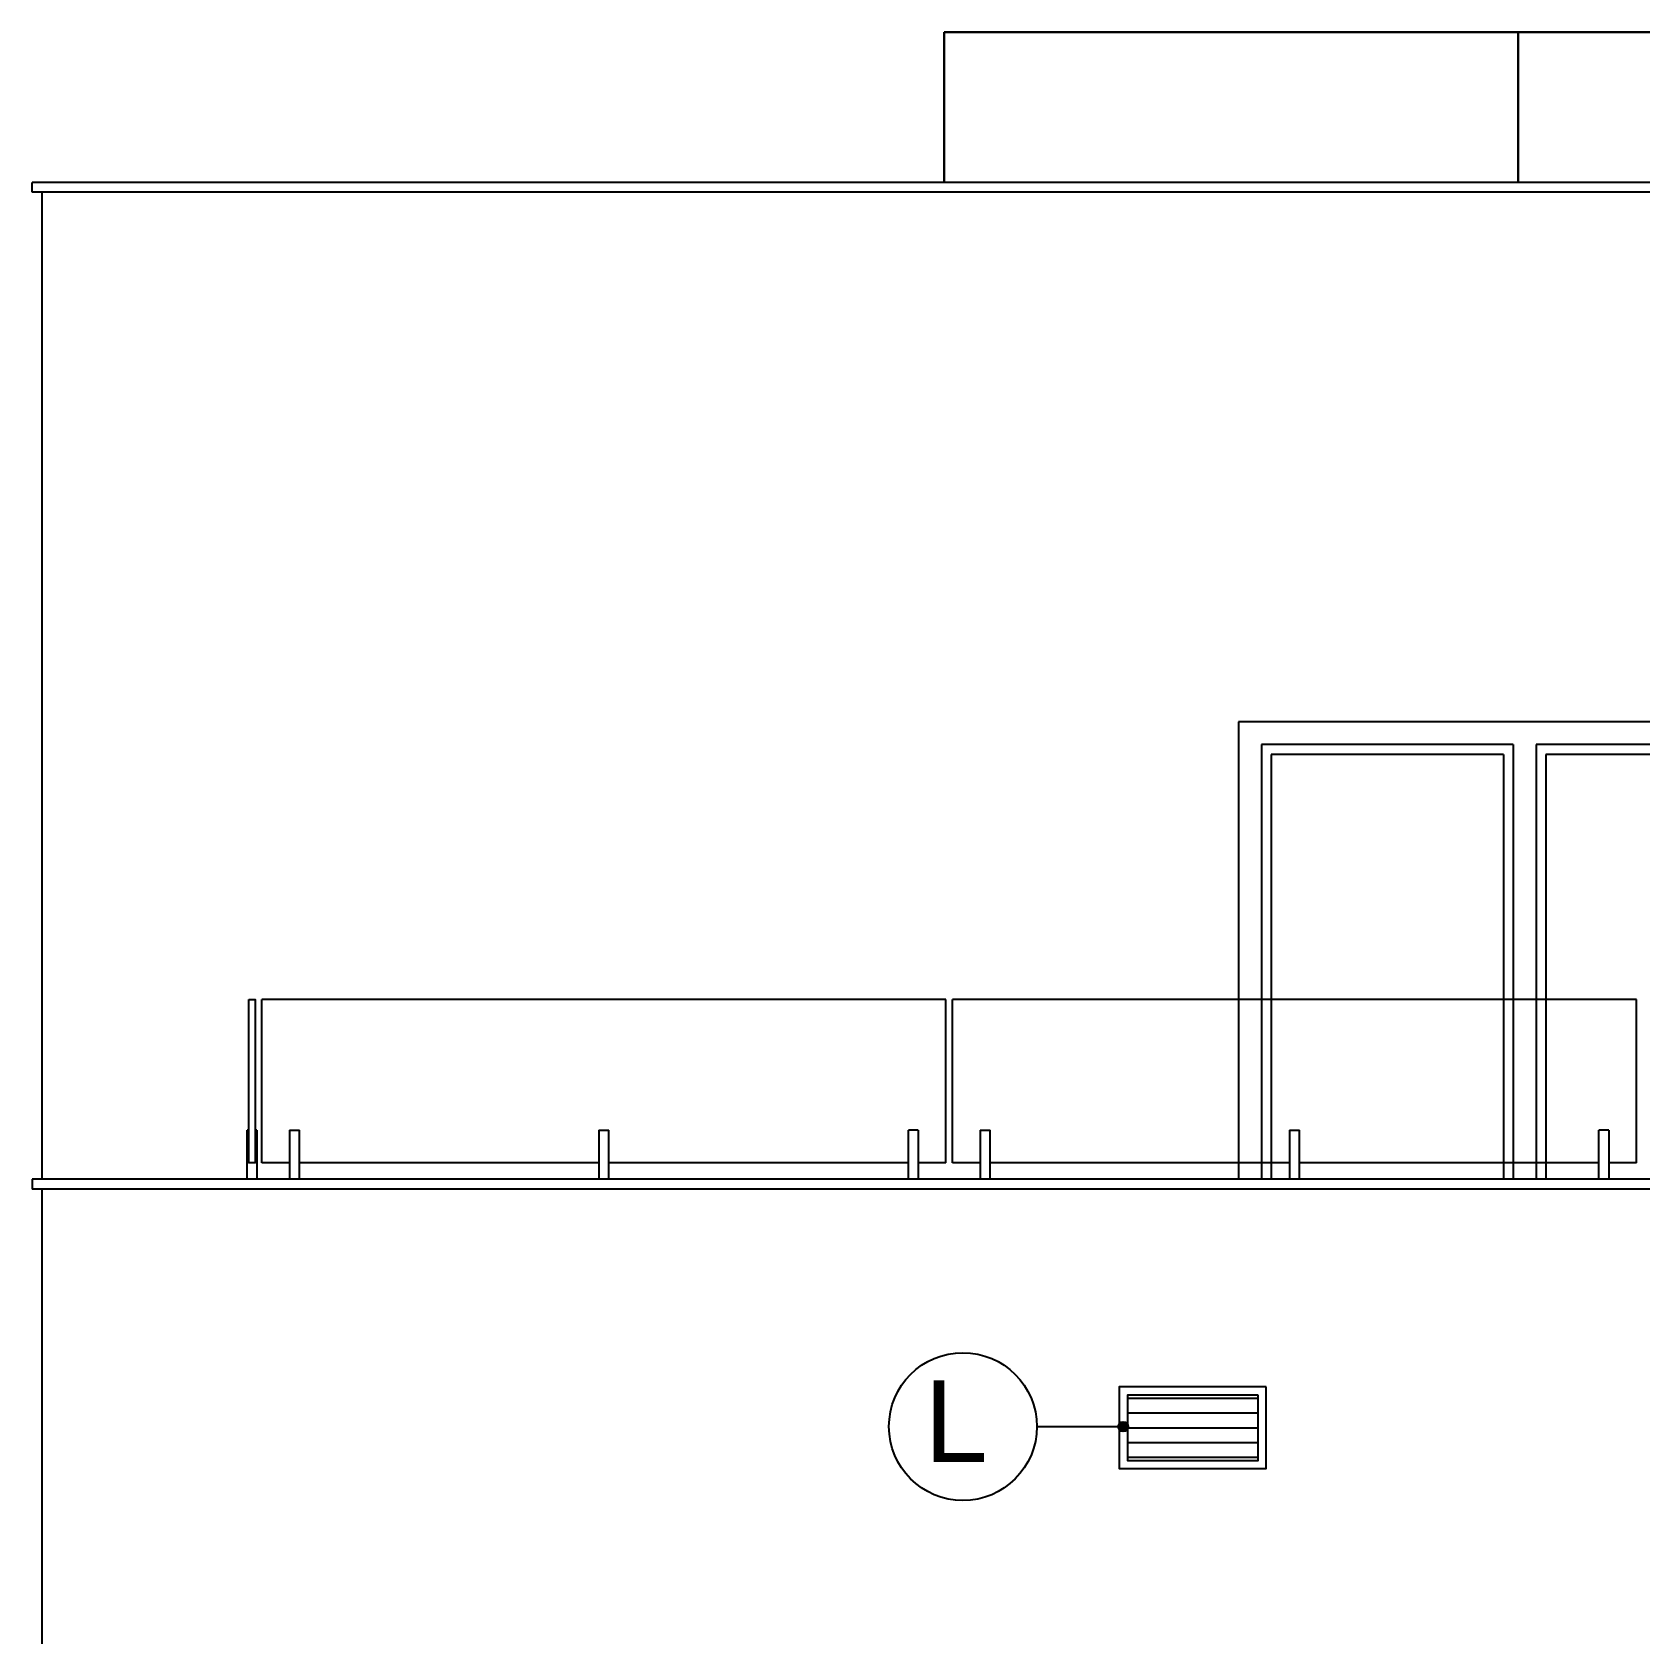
# Model space of a CAD drawing. Extents: x 3792242 to 5145247, y -1546315 to -1031918.
# Drawn here: x 4262098 to 4267015, y -1520055 to -1515154 of the extents above; entities that cross this region are included whole.
import ezdxf

# ---------------------------------------------------------------- set-up
doc = ezdxf.new("R2010")
doc.units = 0
doc.header["$MEASUREMENT"] = 0
for name, color, linetype in [('OKNÁ', 143, 'CONTINUOUS'), ('TENKÁ', 7, 'CONTINUOUS'), ('ZARIADENIE1', 145, 'CONTINUOUS'), ('ZZ-elektro', 221, 'CONTINUOUS')]:
    doc.layers.add(name, color=color, linetype=linetype)
doc.styles.add('ARIAL', font='arial.ttf')

msp = doc.modelspace()

# ---------------------------------------------------------------- hatches: boundary and pattern name
at = {"layer": 'TENKÁ', "ltscale": 0.25}
h = msp.add_hatch(color=256, dxfattribs=at)
h.dxf.hatch_style = 1
h.paths.add_polyline_path([(4265434.945, -1519435.5, 1), (4265434.945, -1519405.5, 1)])

# ---------------------------------------------------------------- linework, layer by layer
at = {"layer": 'OKNÁ'}
for p, q in [((4266597.714, -1517363.77), (4265887.714, -1517363.77)), ((4265887.714, -1517363.77), (4265887.714, -1518663.77)), ((4266597.714, -1517363.77), (4266597.714, -1518663.77)), ((4267437.714, -1517363.77), (4266727.714, -1517363.77)), ((4266727.714, -1517363.77), (4266727.714, -1518663.77))]:
    msp.add_line(p, q, dxfattribs=at)
at = {"layer": 'TENKÁ'}
for p, q in [((4262097.714, -1515643.77), (4262097.714, -1515613.77)), ((4307997.714, -1515613.77), (4262097.714, -1515613.77)), ((4307997.714, -1515643.77), (4262097.714, -1515643.77)), ((4262127.714, -1515643.77), (4262127.714, -1518663.77)), ((4262127.714, -1515643.77), (4262127.714, -1518663.77)), ((4265787.714, -1517263.77), (4265787.714, -1518663.77)), ((4267537.714, -1517263.77), (4265787.714, -1517263.77)), ((4266627.714, -1517333.77), (4265857.714, -1517333.77)), ((4265857.714, -1517333.77), (4265857.714, -1518663.77)), ((4266627.714, -1517333.77), (4266627.714, -1518663.77)), ((4267467.714, -1517333.77), (4266697.714, -1517333.77)), ((4266697.714, -1517333.77), (4266697.714, -1518663.77)), ((4308797.714, -1518663.77), (4262097.714, -1518663.77)), ((4262097.714, -1518663.77), (4262097.714, -1518693.77)), ((4308797.714, -1518693.77), (4262097.714, -1518693.77)), ((4268947.714, -1518693.77), (4262097.714, -1518693.77)), ((4262127.714, -1518693.77), (4262127.714, -1531489.026))]:
    msp.add_line(p, q, dxfattribs=at)
at = {"layer": 'TENKÁ', "color": 8}
for p, q in [((4262760.214, -1518513.77), (4262755.214, -1518513.77)), ((4262755.214, -1518663.77), (4262755.214, -1518513.77)), ((4262760.214, -1518513.77), (4262755.214, -1518513.77)), ((4262755.214, -1518663.77), (4262755.214, -1518513.77)), ((4262785.214, -1518513.77), (4262780.214, -1518513.77)), ((4262785.214, -1518513.77), (4262780.214, -1518513.77)), ((4262785.214, -1518513.77), (4262785.214, -1518663.77)), ((4262785.214, -1518513.77), (4262785.214, -1518663.77)), ((4262885.214, -1518513.77), (4262885.214, -1518663.77)), ((4262885.214, -1518513.77), (4262915.214, -1518513.77)), ((4262885.214, -1518513.77), (4262885.214, -1518663.77)), ((4262885.214, -1518513.77), (4262915.214, -1518513.77)), ((4262915.214, -1518663.77), (4262915.214, -1518513.77)), ((4262915.214, -1518663.77), (4262915.214, -1518513.77)), ((4263831.464, -1518513.77), (4263831.464, -1518663.77)), ((4263831.464, -1518513.77), (4263861.464, -1518513.77)), ((4263831.464, -1518513.77), (4263831.464, -1518663.77)), ((4263831.464, -1518513.77), (4263861.464, -1518513.77)), ((4263861.464, -1518663.77), (4263861.464, -1518513.77)), ((4263861.464, -1518663.77), (4263861.464, -1518513.77)), ((4264777.714, -1518663.77), (4264777.714, -1518513.77)), ((4264807.714, -1518513.77), (4264777.714, -1518513.77)), ((4264777.714, -1518663.77), (4264777.714, -1518513.77)), ((4264807.714, -1518513.77), (4264777.714, -1518513.77)), ((4264807.714, -1518513.77), (4264807.714, -1518663.77)), ((4264807.714, -1518513.77), (4264807.714, -1518663.77)), ((4264997.714, -1518513.77), (4264997.714, -1518663.77)), ((4264997.714, -1518513.77), (4265027.714, -1518513.77)), ((4264997.714, -1518513.77), (4264997.714, -1518663.77)), ((4264997.714, -1518513.77), (4265027.714, -1518513.77)), ((4265027.714, -1518663.77), (4265027.714, -1518513.77)), ((4265027.714, -1518663.77), (4265027.714, -1518513.77)), ((4265943.964, -1518513.77), (4265943.964, -1518663.77)), ((4265943.964, -1518513.77), (4265973.964, -1518513.77)), ((4265943.964, -1518513.77), (4265943.964, -1518663.77)), ((4265943.964, -1518513.77), (4265973.964, -1518513.77)), ((4265973.964, -1518663.77), (4265973.964, -1518513.77)), ((4265973.964, -1518663.77), (4265973.964, -1518513.77)), ((4266890.214, -1518663.77), (4266890.214, -1518513.77)), ((4266920.214, -1518513.77), (4266890.214, -1518513.77)), ((4266890.214, -1518663.77), (4266890.214, -1518513.77)), ((4266920.214, -1518513.77), (4266890.214, -1518513.77)), ((4266920.214, -1518513.77), (4266920.214, -1518663.77)), ((4266920.214, -1518513.77), (4266920.214, -1518663.77)), ((4265447.714, -1519333.77), (4265847.714, -1519333.77)), ((4265447.714, -1519378.77), (4265847.714, -1519378.77)), ((4265447.714, -1519423.77), (4265847.714, -1519423.77)), ((4265447.714, -1519468.77), (4265847.714, -1519468.77)), ((4265447.714, -1519513.77), (4265847.714, -1519513.77))]:
    msp.add_line(p, q, dxfattribs=at)
at = {"layer": 'TENKÁ', "ltscale": 0.25}
msp.add_line((4265170.886, -1519420.5), (4265434.945, -1519420.5), dxfattribs=at)
at = {"layer": 'TENKÁ', "color": 8}
for points in [[(4265872.714, -1519298.77), (4265422.714, -1519298.77), (4265422.714, -1519548.77), (4265872.714, -1519548.77)], [(4265847.714, -1519323.77), (4265447.714, -1519323.77), (4265447.714, -1519523.77), (4265847.714, -1519523.77)]]:
    msp.add_lwpolyline(points, close=True, dxfattribs=at)
at = {"layer": 'TENKÁ', "ltscale": 0.25}
for centre, radius in [((4264944.714, -1519420.5), 226.172), ((4265434.945, -1519420.5), 15)]:
    msp.add_circle(centre, radius, dxfattribs=at)
at = {"layer": 'ZARIADENIE1'}
for p, q in [((4264892.714, -1518113.77), (4262800.214, -1518113.77)), ((4262800.214, -1518613.77), (4262800.214, -1518113.77)), ((4264892.714, -1518113.77), (4262800.214, -1518113.77)), ((4262800.214, -1518613.77), (4262800.214, -1518113.77)), ((4264892.714, -1518613.77), (4264892.714, -1518113.77)), ((4264892.714, -1518613.77), (4264892.714, -1518113.77)), ((4264892.714, -1518613.77), (4264892.714, -1518113.77)), ((4264892.714, -1518613.77), (4264892.714, -1518113.77)), ((4264912.714, -1518613.77), (4264912.714, -1518113.77)), ((4264912.714, -1518613.77), (4264912.714, -1518113.77)), ((4264912.714, -1518613.77), (4264912.714, -1518113.77)), ((4267005.214, -1518113.77), (4264912.714, -1518113.77)), ((4264912.714, -1518613.77), (4264912.714, -1518113.77)), ((4264912.714, -1518613.77), (4264912.714, -1518113.77)), ((4264912.714, -1518613.77), (4264912.714, -1518113.77)), ((4267005.214, -1518113.77), (4264912.714, -1518113.77)), ((4267005.214, -1518613.77), (4267005.214, -1518113.77)), ((4267005.214, -1518613.77), (4267005.214, -1518113.77)), ((4267005.214, -1518613.77), (4267005.214, -1518113.77)), ((4267005.214, -1518613.77), (4267005.214, -1518113.77)), ((4262877.714, -1518613.77), (4262800.214, -1518613.77)), ((4262885.214, -1518613.77), (4262800.214, -1518613.77)), ((4262877.714, -1518613.77), (4262800.214, -1518613.77)), ((4262885.214, -1518613.77), (4262800.214, -1518613.77)), ((4263831.464, -1518613.77), (4262915.214, -1518613.77)), ((4263162.714, -1518613.77), (4262915.214, -1518613.77)), ((4263831.464, -1518613.77), (4262915.214, -1518613.77)), ((4263162.714, -1518613.77), (4262915.214, -1518613.77)), ((4264777.714, -1518613.77), (4263861.464, -1518613.77)), ((4264777.714, -1518613.77), (4263861.464, -1518613.77)), ((4264892.714, -1518613.77), (4264807.714, -1518613.77)), ((4264892.714, -1518613.77), (4264807.714, -1518613.77)), ((4264892.714, -1518613.77), (4264815.214, -1518613.77)), ((4264892.714, -1518613.77), (4264815.214, -1518613.77)), ((4264990.214, -1518613.77), (4264912.714, -1518613.77)), ((4264997.714, -1518613.77), (4264912.714, -1518613.77)), ((4264990.214, -1518613.77), (4264912.714, -1518613.77)), ((4264997.714, -1518613.77), (4264912.714, -1518613.77)), ((4265943.964, -1518613.77), (4265027.714, -1518613.77)), ((4265275.214, -1518613.77), (4265027.714, -1518613.77)), ((4265943.964, -1518613.77), (4265027.714, -1518613.77)), ((4265275.214, -1518613.77), (4265027.714, -1518613.77)), ((4266890.214, -1518613.77), (4265973.964, -1518613.77)), ((4266890.214, -1518613.77), (4265973.964, -1518613.77)), ((4267005.214, -1518613.77), (4266920.214, -1518613.77)), ((4267005.214, -1518613.77), (4266920.214, -1518613.77)), ((4267005.214, -1518613.77), (4266927.714, -1518613.77)), ((4267005.214, -1518613.77), (4266927.714, -1518613.77))]:
    msp.add_line(p, q, dxfattribs=at)
msp.add_lwpolyline([(4262760.214, -1518113.77), (4262780.214, -1518113.77), (4262780.214, -1518613.77), (4262760.214, -1518613.77)], close=True, dxfattribs=at)
msp.add_lwpolyline([(4262760.214, -1518113.77), (4262780.214, -1518113.77), (4262780.214, -1518613.77), (4262760.214, -1518613.77)], close=True, dxfattribs=at)
at = {"layer": 'ZZ-elektro', "color": 253, "lineweight": 30, "ltscale": 10}
for p, q in [((4264887.655, -1515613.77), (4264887.655, -1515153.77)), ((4264887.655, -1515613.77), (4264887.655, -1515153.77)), ((4264887.655, -1515153.77), (4278927.655, -1515153.77)), ((4266642.655, -1515613.77), (4266642.655, -1515153.77)), ((4266642.655, -1515613.77), (4266642.655, -1515153.77)), ((4266642.655, -1515613.77), (4266642.655, -1515153.77))]:
    msp.add_line(p, q, dxfattribs=at)

# ---------------------------------------------------------------- texts
at = {"layer": 'TENKÁ', "lineweight": 40, "ltscale": 0.25, "style": 'ARIAL'}
msp.add_text('L', height=250, dxfattribs=at).set_placement((4264826.528, -1519528.391))

doc.saveas('drawing.dxf')
